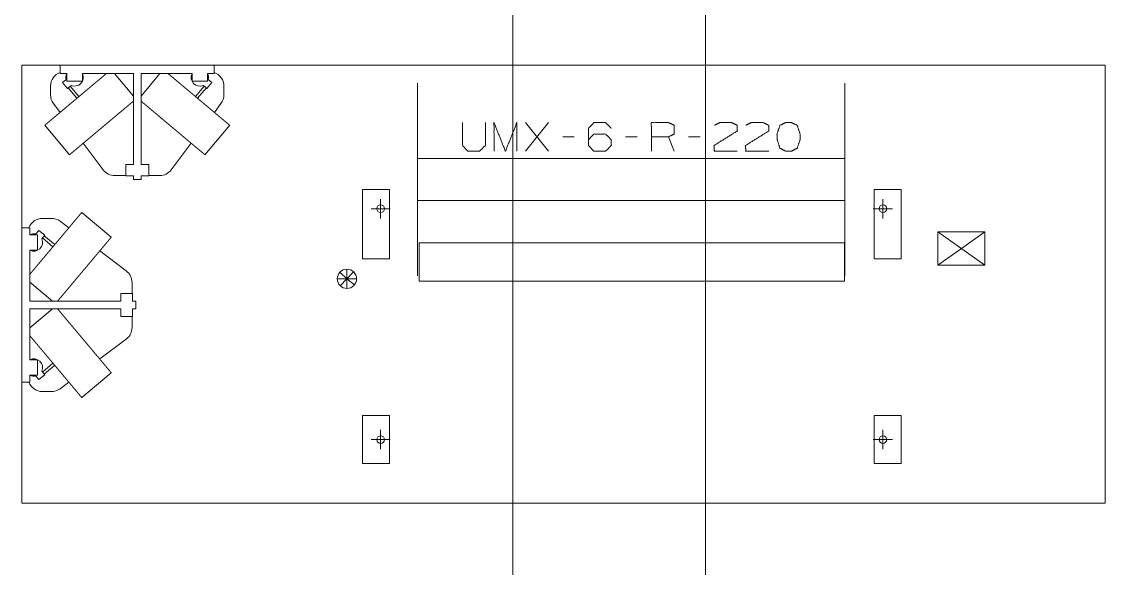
# Model space of a CAD drawing. Header units: millimetres. Extents: x 3056 to 110866, y 16649 to 58349.
# Drawn here: x 39406 to 45033, y 24209 to 27048 of the extents above; entities that cross this region are included whole.
import ezdxf

# ---------------------------------------------------------------- set-up
doc = ezdxf.new("R2010")
doc.units = ezdxf.units.MM
doc.layers.add('1', color=7, linetype='Continuous', true_color=0xffffff)

msp = doc.modelspace()

# ---------------------------------------------------------------- linework, layer by layer
at = {"layer": '1', "color": 143, "linetype": 'Continuous', "lineweight": 13}
for p, q in [((42956.5, 17870.4), (42956.5, 55863.3)), ((41956.5, 54613.3), (41956.5, 17870.4))]:
    msp.add_line(p, q, dxfattribs=at)
at = {"layer": '1', "color": 80, "linetype": 'Continuous', "lineweight": 13}
for p, q in [((39406.5, 24547.3), (39406.5, 26821.3)), ((39406.5, 24547.3), (39406.5, 26821.3)), ((39406.5, 26821.3), (45033.5, 26821.3)), ((39406.5, 26821.3), (45033.5, 26821.3)), ((39606.5, 26821.3), (39606.5, 26778.3)), ((40406.5, 26821.3), (40406.5, 26778.3)), ((45033.5, 26821.3), (45033.5, 24547.3)), ((45033.5, 26821.3), (45033.5, 24547.3)), ((39606.5, 26778.3), (39641.5, 26778.3)), ((39637.6, 26747.2), (39618.9, 26731.4)), ((39644.1, 26701.3), (39618.9, 26731.4)), ((39641.5, 26778.3), (39641.5, 26738.3)), ((39721.5, 26738.3), (39641.5, 26738.3)), ((39721.5, 26778.3), (39986.5, 26778.3)), ((39721.5, 26778.3), (39721.5, 26738.3)), ((39986.5, 26661.2), (39888.2, 26778.3)), ((39986.5, 26778.3), (39986.5, 26306.3)), ((40026.5, 26778.3), (40026.5, 26306.3)), ((40124.7, 26778.3), (40026.5, 26661.2)), ((40026.5, 26778.3), (40291.5, 26778.3)), ((40291.5, 26778.3), (40291.5, 26738.3)), ((40371.5, 26738.3), (40291.5, 26738.3)), ((40368.8, 26701.3), (40394.1, 26731.4)), ((40371.5, 26778.3), (40371.5, 26738.3)), ((40371.5, 26778.3), (40406.5, 26778.3)), ((40375.3, 26747.2), (40394.1, 26731.4)), ((39556.5, 26667.3), (39556.5, 26713.3)), ((39662.9, 26717), (39644.1, 26701.3)), ((39647.6, 26704.2), (39693.2, 26649.8)), ((39703.9, 26658.8), (39658.3, 26713.2)), ((40354.7, 26713.2), (40309, 26658.8)), ((40319.7, 26649.8), (40365.4, 26704.2)), ((40350.1, 26717), (40368.8, 26701.3)), ((40456.5, 26713.3), (40456.5, 26667.3)), ((39571.5, 26622.3), (39605.8, 26576.5)), ((40407.1, 26576.5), (40441.5, 26622.3)), ((39526.2, 26509.7), (39654.8, 26356.5)), ((40358.2, 26356.5), (40486.7, 26509.7)), ((42022.6, 26375), (42141.3, 26523.4)), ((42141.3, 26375), (42022.6, 26523.4)), ((42275.1, 26450), (42215.7, 26450)), ((42601.9, 26450), (42542.6, 26450)), ((42795.1, 26375), (42765.4, 26450)), ((42928.8, 26450), (42869.4, 26450)), ((39726, 26416.3), (39829.5, 26278.3)), ((40183.5, 26278.3), (40286.9, 26416.3)), ((43681.4, 26337.5), (41461.5, 26337.5)), ((39946.5, 26306.3), (39946.5, 26246.3)), ((39986.5, 26306.3), (39946.5, 26306.3)), ((40026.5, 26306.3), (40066.5, 26306.3)), ((40066.5, 26306.3), (40066.5, 26246.3)), ((39946.5, 26248.3), (39889.5, 26248.3)), ((39986.5, 26246.3), (39946.5, 26246.3)), ((39986.5, 26246.3), (39986.5, 26228.3)), ((40026.5, 26228.3), (39986.5, 26228.3)), ((40026.5, 26246.3), (40066.5, 26246.3)), ((40026.5, 26246.3), (40026.5, 26228.3)), ((40026.7, 26243.6), (40026.5, 26243.6)), ((40026.7, 26243.6), (40026.7, 26246.3)), ((40123.5, 26248.3), (40066.5, 26248.3)), ((41176, 26176.3), (41176, 25816.3)), ((41316, 26176.3), (41176, 26176.3)), ((41316, 25816.3), (41316, 26176.3)), ((43973, 26176.3), (43833, 26176.3)), ((43833, 26176.3), (43833, 25816.3)), ((43973, 25816.3), (43973, 26176.3)), ((41270.5, 26126.3), (41270.5, 26026.3)), ((41461.5, 26118.4), (43681.4, 26118.4)), ((43878.5, 26126.3), (43878.5, 26026.3)), ((39871.3, 25928), (39718.1, 26056.6)), ((41220.5, 26076.3), (41320.5, 26076.3)), ((43828.5, 26076.3), (43928.5, 26076.3)), ((39514.5, 26026.3), (39560.5, 26026.3)), ((39651.3, 25976.9), (39605.5, 26011.3)), ((39406.5, 25976.3), (39449.5, 25976.3)), ((39449.5, 25941.3), (39449.5, 25976.3)), ((39449.5, 25941.3), (39489.5, 25941.3)), ((39480.6, 25945.2), (39496.4, 25963.9)), ((39489.5, 25941.3), (39489.5, 25861.3)), ((39526.5, 25938.7), (39496.4, 25963.9)), ((44164.5, 25782.3), (44164.5, 25956.3)), ((44408.5, 25782.3), (44164.5, 25956.3)), ((44164.5, 25956.3), (44408.5, 25956.3)), ((44408.5, 25956.3), (44286.5, 25869.3)), ((44408.5, 25956.3), (44408.5, 25782.3)), ((39510.7, 25919.9), (39526.5, 25938.7)), ((39514.6, 25924.5), (39569, 25878.8)), ((39578, 25889.6), (39523.6, 25935.2)), ((41470.5, 25899.3), (43678.5, 25899.3)), ((41470.5, 25699.3), (41470.5, 25899.3)), ((43678.5, 25899.3), (43678.5, 25699.3)), ((39449.5, 25861.3), (39489.5, 25861.3)), ((39449.5, 25596.3), (39449.5, 25861.3)), ((39949.5, 25753.3), (39811.5, 25856.8)), ((44164.5, 25782.3), (44286.5, 25869.3)), ((41176, 25816.3), (41316, 25816.3)), ((43833, 25816.3), (43973, 25816.3)), ((44408.5, 25782.3), (44164.5, 25782.3)), ((41095.5, 25712.3), (41059.1, 25746.6)), ((41095.5, 25712.3), (41095.5, 25762.3)), ((41095.5, 25712.3), (41129.8, 25748.7)), ((39449.5, 25694.5), (39566.5, 25596.3)), ((39979.5, 25693.3), (39979.5, 25636.3)), ((41095.5, 25712.3), (41045.5, 25712.3)), ((41095.5, 25712.3), (41061.1, 25675.9)), ((41095.5, 25712.3), (41134.3, 25680.8)), ((41095.5, 25712.3), (41095.5, 25662.3)), ((41095.5, 25712.3), (41145.5, 25712.3)), ((43678.5, 25699.3), (41470.5, 25699.3)), ((39921.5, 25636.3), (39981.5, 25636.3)), ((39921.5, 25596.3), (39921.5, 25636.3)), ((39981.5, 25596.3), (39981.5, 25636.3)), ((39449.5, 25596.3), (39921.5, 25596.3)), ((39449.5, 25291.3), (39449.5, 25556.3)), ((39566.5, 25556.3), (39449.5, 25458.1)), ((39449.5, 25556.3), (39921.5, 25556.3)), ((39921.5, 25556.3), (39921.5, 25516.3)), ((39984.1, 25596.6), (39981.5, 25596.5)), ((39981.5, 25596.3), (39999.5, 25596.3)), ((39981.5, 25556.3), (39999.5, 25556.3)), ((39981.5, 25556.3), (39981.5, 25516.3)), ((39984.1, 25596.6), (39984.1, 25596.3)), ((39999.5, 25596.3), (39999.5, 25556.3)), ((39921.5, 25516.3), (39981.5, 25516.3)), ((39979.5, 25516.3), (39979.5, 25459.3)), ((39811.5, 25295.8), (39949.5, 25399.3)), ((39449.5, 25291.3), (39489.5, 25291.3)), ((39489.5, 25291.3), (39489.5, 25211.3)), ((39569, 25273.8), (39514.6, 25228.1)), ((39449.5, 25211.3), (39489.5, 25211.3)), ((39449.5, 25176.3), (39449.5, 25211.3)), ((39526.5, 25213.9), (39496.4, 25188.7)), ((39510.7, 25232.7), (39526.5, 25213.9)), ((39523.6, 25217.4), (39578, 25263)), ((39718.1, 25096), (39871.3, 25224.6)), ((39406.5, 25176.3), (39449.5, 25176.3)), ((39480.6, 25207.4), (39496.4, 25188.7)), ((39605.5, 25141.3), (39651.3, 25175.7)), ((39560.5, 25126.3), (39514.5, 25126.3)), ((41176, 25002.3), (41176, 24752.3)), ((41316, 25002.3), (41176, 25002.3)), ((41316, 24752.3), (41316, 25002.3)), ((43833, 25002.3), (43833, 24752.3)), ((43973, 25002.3), (43833, 25002.3)), ((43973, 24752.3), (43973, 25002.3)), ((41220.5, 24877.3), (41320.5, 24877.3)), ((41270.5, 24927.3), (41270.5, 24827.3)), ((43828.5, 24877.3), (43928.5, 24877.3)), ((43878.5, 24927.3), (43878.5, 24827.3)), ((41176, 24752.3), (41316, 24752.3)), ((43833, 24752.3), (43973, 24752.3)), ((45033.5, 24547.3), (39406.5, 24547.3)), ((45033.5, 24547.3), (39406.5, 24547.3))]:
    msp.add_line(p, q, dxfattribs=at)
for centre, radius in [((41270.5, 26076.3), 20), ((43878.5, 26076.3), 20), ((41095.5, 25712.3), 50), ((41270.5, 24877.3), 20), ((43878.5, 24877.3), 20)]:
    msp.add_circle(centre, radius, dxfattribs=at)
for centre, radius, start, end in [((39631.5, 26713.3), 75, 109.4723, 180), ((39681.5, 26758.3), 45.2, 153.7683, 194.2622), ((39681.5, 26758.3), 45.2, 245.7378, 26.2321), ((40331.5, 26758.3), 45.2, 153.7679, 294.2622), ((40331.5, 26758.3), 45.2, 345.7378, 26.2317), ((40381.5, 26713.3), 75, 0, 70.5277), ((39631.5, 26667.3), 75, 180, 216.8699), ((40381.5, 26667.3), 75, 323.1301, 0), ((39889.5, 26323.3), 75, 216.8699, 270), ((40123.5, 26323.3), 75, 270, 323.1301), ((39514.5, 25951.3), 75, 90, 160.5277), ((39560.5, 25951.3), 75, 53.1301, 90), ((39469.5, 25901.3), 45.2, 75.7378, 116.2317), ((39469.5, 25901.3), 45.2, 243.7679, 24.2622), ((39904.5, 25693.3), 75, 0, 53.1301), ((39904.5, 25459.3), 75, 306.8699, 360), ((39469.5, 25251.3), 45.2, 335.7378, 116.2321), ((39469.5, 25251.3), 45.2, 243.7683, 284.2622), ((39514.5, 25201.3), 75, 199.4723, 270), ((39560.5, 25201.3), 75, 270, 306.8699)]:
    msp.add_arc(centre, radius, start, end, dxfattribs=at)
for points, knots in [([(39846.3, 26778.3), (39843.6, 26776), (39840.7, 26773.6), (39839.2, 26772.3), (39836.1, 26769.7), (39832.9, 26767), (39831.3, 26765.7), (39827.9, 26762.8), (39824.4, 26759.9), (39820.8, 26756.8), (39817, 26753.7), (39815.1, 26752.1), (39811.2, 26748.8), (39807.2, 26745.5), (39805.2, 26743.8), (39801.1, 26740.3), (39798.9, 26738.5), (39796.8, 26736.8), (39792.5, 26733.1), (39790.3, 26731.3), (39785.8, 26727.5), (39783.6, 26725.6), (39779, 26721.8), (39776.7, 26719.9), (39772, 26715.9), (39769.7, 26714), (39764.9, 26709.9), (39760, 26705.9), (39757.6, 26703.8), (39755.1, 26701.8), (39750.2, 26697.6), (39745.2, 26693.4), (39740.2, 26689.2), (39735.1, 26684.9), (39730, 26680.7), (39724.8, 26676.3), (39722.2, 26674.2), (39717.1, 26669.8), (39714.5, 26667.7), (39711.9, 26665.5), (39706.7, 26661.1), (39704.1, 26658.9), (39698.9, 26654.6), (39696.3, 26652.4), (39693.7, 26650.2), (39688.4, 26645.8), (39683.2, 26641.5), (39678.1, 26637.1), (39672.9, 26632.8), (39670.3, 26630.6), (39667.8, 26628.5), (39665.2, 26626.3), (39660.1, 26622), (39655, 26617.8), (39652.5, 26615.7), (39647.5, 26611.5), (39642.6, 26607.3), (39637.7, 26603.2), (39635.2, 26601.2), (39632.8, 26599.1), (39628, 26595.1), (39625.7, 26593.1), (39621, 26589.2), (39618.6, 26587.2), (39616.4, 26585.3), (39614.1, 26583.4), (39609.6, 26579.6), (39607.4, 26577.8), (39605.1, 26575.9), (39603, 26574.1), (39600.8, 26572.3), (39596.6, 26568.7), (39592.4, 26565.2), (39590.4, 26563.5), (39586.4, 26560.2), (39584.4, 26558.5), (39580.5, 26555.3), (39576.8, 26552.1), (39573.2, 26549.1), (39569.6, 26546.1), (39566.2, 26543.3), (39563, 26540.5), (39561.4, 26539.2), (39559.8, 26537.9), (39556.8, 26535.3), (39553.9, 26532.9), (39551.1, 26530.6), (39548.5, 26528.4), (39547.2, 26527.3), (39546, 26526.3), (39544.8, 26525.3), (39542.5, 26523.4), (39541.4, 26522.4), (39539.4, 26520.7), (39538.4, 26519.9), (39536.5, 26518.4), (39535.7, 26517.6), (39534.8, 26516.9), (39534, 26516.2), (39533.3, 26515.6), (39532.5, 26515), (39531.2, 26513.9), (39530.6, 26513.4), (39530.1, 26512.9), (39529, 26512.1), (39528.2, 26511.3), (39527.5, 26510.7), (39526.9, 26510.3), (39526.7, 26510.1), (39526.5, 26509.9), (39526.4, 26509.8), (39526.3, 26509.7), (39526.2, 26509.7), (39526.2, 26509.7)], [0, 0, 0.008593, 0.0176, 0.022305, 0.031917, 0.041926, 0.047023, 0.057602, 0.068549, 0.079856, 0.091514, 0.097509, 0.109666, 0.122146, 0.128469, 0.141412, 0.148027, 0.154643, 0.168161, 0.175051, 0.188964, 0.195989, 0.210271, 0.217525, 0.232148, 0.23951, 0.254444, 0.269566, 0.277216, 0.284864, 0.300324, 0.315928, 0.331666, 0.347526, 0.363489, 0.379542, 0.387605, 0.403765, 0.411855, 0.419975, 0.436222, 0.444356, 0.460634, 0.468777, 0.476916, 0.493185, 0.509417, 0.525614, 0.541748, 0.549779, 0.55781, 0.565796, 0.581719, 0.597533, 0.605407, 0.621029, 0.636511, 0.651827, 0.659399, 0.666968, 0.681924, 0.689299, 0.703945, 0.711217, 0.718371, 0.725526, 0.739593, 0.746504, 0.753412, 0.760184, 0.766957, 0.780224, 0.793203, 0.79954, 0.812055, 0.818235, 0.83027, 0.841964, 0.853312, 0.864304, 0.874924, 0.885166, 0.890096, 0.895026, 0.904482, 0.913542, 0.922179, 0.930399, 0.934296, 0.938188, 0.941868, 0.949005, 0.952461, 0.958923, 0.961925, 0.967709, 0.970482, 0.973026, 0.975565, 0.977875, 0.980181, 0.984315, 0.986149, 0.987978, 0.99116, 0.993856, 0.996067, 0.997784, 0.9984, 0.999016, 0.999384, 0.999753, 0.999878, 1, 1]), ([(40486.7, 26509.7), (40486.7, 26509.7), (40486.7, 26509.7), (40486.5, 26509.8), (40486.4, 26509.9), (40486.2, 26510.1), (40486, 26510.3), (40485.5, 26510.7), (40485.1, 26511), (40484.8, 26511.3), (40483.9, 26512.1), (40483.4, 26512.5), (40482.9, 26512.9), (40482.3, 26513.4), (40481.7, 26513.9), (40481.1, 26514.4), (40480.4, 26515), (40478.9, 26516.2), (40478.1, 26516.9), (40476.4, 26518.4), (40475.5, 26519.1), (40474.5, 26519.9), (40473.6, 26520.7), (40471.5, 26522.4), (40470.4, 26523.4), (40468.1, 26525.3), (40467, 26526.3), (40464.5, 26528.4), (40461.8, 26530.6), (40460.4, 26531.7), (40459.1, 26532.9), (40457.6, 26534.1), (40454.6, 26536.6), (40451.6, 26539.2), (40450, 26540.5), (40446.7, 26543.3), (40443.3, 26546.1), (40441.5, 26547.6), (40438, 26550.6), (40436.1, 26552.1), (40434.3, 26553.7), (40432.4, 26555.3), (40428.6, 26558.5), (40426.6, 26560.2), (40422.6, 26563.5), (40420.5, 26565.2), (40416.4, 26568.7), (40414.3, 26570.5), (40412.1, 26572.3), (40410, 26574.1), (40407.8, 26575.9), (40403.4, 26579.6), (40398.9, 26583.4), (40396.6, 26585.3), (40392, 26589.2), (40387.3, 26593.1), (40382.5, 26597.1), (40377.7, 26601.2), (40375.3, 26603.2), (40370.4, 26607.3), (40365.4, 26611.5), (40360.4, 26615.7), (40357.9, 26617.8), (40352.8, 26622), (40350.3, 26624.2), (40345.2, 26628.5), (40342.6, 26630.6), (40340, 26632.8), (40334.9, 26637.1), (40332.3, 26639.3), (40327.1, 26643.6), (40324.5, 26645.8), (40319.3, 26650.2), (40316.7, 26652.4), (40311.5, 26656.7), (40306.3, 26661.1), (40301.1, 26665.5), (40298.5, 26667.7), (40293.3, 26672), (40290.7, 26674.2), (40288.1, 26676.3), (40283, 26680.7), (40280.4, 26682.8), (40277.9, 26684.9), (40275.3, 26687.1), (40270.3, 26691.3), (40267.8, 26693.4), (40262.8, 26697.6), (40260.3, 26699.7), (40257.8, 26701.8), (40252.9, 26705.9), (40248.1, 26709.9), (40243.3, 26714), (40240.9, 26715.9), (40236.3, 26719.9), (40233.9, 26721.8), (40229.4, 26725.6), (40227.1, 26727.5), (40222.7, 26731.3), (40218.3, 26734.9), (40216.1, 26736.8), (40214, 26738.5), (40211.9, 26740.3), (40207.7, 26743.8), (40205.7, 26745.5), (40203.7, 26747.2), (40201.7, 26748.8), (40199.8, 26750.5), (40197.8, 26752.1), (40194, 26755.3), (40192.2, 26756.8), (40188.6, 26759.9), (40186.8, 26761.3), (40183.4, 26764.2), (40181.7, 26765.7), (40180, 26767), (40176.8, 26769.7), (40173.8, 26772.3), (40172.3, 26773.6), (40169.4, 26776), (40166.6, 26778.3)], [0, 0, 0.000122, 0.000243, 0.000611, 0.000984, 0.001596, 0.002216, 0.003933, 0.005034, 0.006139, 0.008836, 0.010427, 0.012018, 0.013846, 0.01568, 0.017747, 0.019819, 0.024431, 0.02697, 0.032291, 0.035063, 0.03807, 0.041072, 0.047535, 0.050995, 0.058128, 0.061808, 0.069601, 0.077816, 0.08214, 0.086459, 0.090984, 0.100242, 0.1099, 0.11483, 0.125072, 0.135696, 0.141188, 0.15236, 0.158032, 0.163879, 0.169726, 0.181761, 0.187941, 0.200457, 0.206794, 0.219772, 0.226406, 0.233039, 0.239812, 0.246589, 0.260404, 0.274471, 0.281626, 0.296051, 0.310698, 0.325551, 0.340598, 0.34817, 0.363486, 0.378968, 0.39459, 0.402464, 0.418278, 0.426216, 0.442187, 0.450219, 0.458254, 0.474388, 0.482482, 0.498697, 0.506818, 0.523086, 0.531225, 0.547503, 0.563776, 0.580023, 0.588143, 0.604331, 0.612394, 0.620456, 0.636509, 0.644491, 0.652472, 0.660405, 0.676201, 0.684075, 0.699679, 0.707409, 0.715134, 0.730433, 0.74556, 0.760489, 0.767851, 0.782474, 0.789728, 0.80401, 0.811035, 0.824948, 0.838598, 0.845356, 0.851972, 0.858592, 0.871535, 0.877853, 0.884173, 0.890334, 0.896496, 0.90249, 0.914319, 0.920144, 0.931451, 0.936924, 0.947692, 0.952977, 0.958074, 0.968082, 0.977695, 0.9824, 0.991407, 1, 1]), ([(41461.5, 26727.9), (41461.5, 26727.8), (41461.5, 26727.7), (41461.5, 26727.3), (41461.5, 26727), (41461.5, 26726.3), (41461.5, 26725.3), (41461.5, 26724.2), (41461.5, 26722.9), (41461.5, 26721.3), (41461.5, 26719.5), (41461.5, 26717.6), (41461.5, 26715.4), (41461.5, 26713), (41461.5, 26710.5), (41461.5, 26709.1), (41461.5, 26706.2), (41461.5, 26703.1), (41461.5, 26701.5), (41461.5, 26698.2), (41461.5, 26694.6), (41461.5, 26690.9), (41461.5, 26686.9), (41461.5, 26682.8), (41461.5, 26678.4), (41461.5, 26673.9), (41461.5, 26669.2), (41461.5, 26664.3), (41461.5, 26659.2), (41461.5, 26654), (41461.5, 26648.6), (41461.5, 26643), (41461.5, 26637.2), (41461.5, 26631.3), (41461.5, 26628.2), (41461.5, 26622), (41461.5, 26615.6), (41461.5, 26609.1), (41461.5, 26602.4), (41461.5, 26595.6), (41461.5, 26588.6), (41461.5, 26585.1), (41461.5, 26577.9), (41461.5, 26574.2), (41461.5, 26566.8), (41461.5, 26559.2), (41461.5, 26551.5), (41461.5, 26543.6), (41461.5, 26535.7), (41461.5, 26527.6), (41461.5, 26519.3), (41461.5, 26511), (41461.5, 26502.5), (41461.5, 26493.9), (41461.5, 26485.3), (41461.5, 26476.5), (41461.5, 26467.6), (41461.5, 26458.6), (41461.5, 26449.5), (41461.5, 26440.3), (41461.5, 26431), (41461.5, 26421.6), (41461.5, 26412.2), (41461.5, 26402.7), (41461.5, 26393.1), (41461.5, 26383.4), (41461.5, 26373.7), (41461.5, 26363.9), (41461.5, 26354.1), (41461.5, 26344.2), (41461.5, 26334.2), (41461.5, 26324.2), (41461.5, 26314.2), (41461.5, 26304.1), (41461.5, 26294), (41461.5, 26283.9), (41461.5, 26273.8), (41461.5, 26263.6), (41461.5, 26253.4), (41461.5, 26248.3), (41461.5, 26238.1), (41461.5, 26227.9)], [0, 0, 0.000206, 0.000519, 0.001349, 0.001868, 0.003323, 0.005196, 0.007477, 0.010176, 0.013287, 0.016806, 0.020733, 0.025072, 0.029813, 0.034957, 0.03773, 0.043476, 0.049625, 0.052795, 0.059531, 0.066659, 0.074179, 0.082079, 0.090366, 0.099028, 0.108067, 0.117475, 0.127254, 0.137393, 0.147892, 0.158745, 0.169948, 0.181494, 0.193384, 0.199496, 0.211889, 0.224605, 0.237649, 0.251005, 0.264674, 0.278654, 0.285714, 0.300139, 0.307499, 0.322358, 0.337498, 0.352913, 0.368597, 0.384546, 0.400755, 0.417206, 0.433902, 0.450835, 0.467996, 0.485374, 0.502974, 0.520775, 0.538777, 0.55697, 0.575348, 0.593906, 0.612628, 0.631514, 0.650554, 0.669736, 0.689061, 0.708508, 0.728082, 0.747767, 0.767558, 0.787444, 0.80742, 0.827475, 0.847605, 0.867793, 0.888039, 0.908332, 0.928663, 0.949025, 0.959212, 0.979601, 1, 1]), ([(43681.5, 26227.9), (43681.5, 26238.1), (43681.5, 26248.3), (43681.5, 26258.5), (43681.5, 26268.7), (43681.5, 26278.9), (43681.5, 26289), (43681.5, 26299.1), (43681.5, 26309.2), (43681.5, 26319.2), (43681.5, 26329.2), (43681.5, 26339.2), (43681.5, 26349.1), (43681.5, 26359), (43681.5, 26368.8), (43681.5, 26378.6), (43681.5, 26388.3), (43681.5, 26397.9), (43681.5, 26407.4), (43681.5, 26416.9), (43681.5, 26426.3), (43681.5, 26435.7), (43681.5, 26444.9), (43681.5, 26454), (43681.5, 26463.1), (43681.5, 26472), (43681.5, 26480.9), (43681.5, 26489.6), (43681.5, 26498.3), (43681.5, 26506.8), (43681.5, 26515.2), (43681.5, 26523.5), (43681.5, 26531.7), (43681.5, 26539.7), (43681.5, 26547.6), (43681.5, 26555.4), (43681.5, 26563), (43681.5, 26570.5), (43681.5, 26574.2), (43681.5, 26581.5), (43681.5, 26588.6), (43681.5, 26595.6), (43681.5, 26602.4), (43681.5, 26609.1), (43681.5, 26615.6), (43681.5, 26618.9), (43681.5, 26625.1), (43681.5, 26631.3), (43681.5, 26637.2), (43681.5, 26643), (43681.5, 26648.6), (43681.5, 26654), (43681.5, 26659.2), (43681.5, 26664.3), (43681.5, 26666.8), (43681.5, 26671.6), (43681.5, 26676.2), (43681.5, 26680.6), (43681.5, 26684.8), (43681.5, 26686.9), (43681.5, 26690.9), (43681.5, 26694.6), (43681.5, 26698.2), (43681.5, 26699.9), (43681.5, 26703.1), (43681.5, 26706.2), (43681.5, 26709.1), (43681.5, 26711.8), (43681.5, 26714.2), (43681.5, 26716.5), (43681.5, 26718.6), (43681.5, 26720.4), (43681.5, 26722.1), (43681.5, 26722.9), (43681.5, 26724.2), (43681.5, 26725.3), (43681.5, 26726.3), (43681.5, 26726.6), (43681.5, 26727.3), (43681.5, 26727.7), (43681.5, 26727.9), (43681.5, 26727.9)], [0, 0, 0.020399, 0.040788, 0.061161, 0.081508, 0.101822, 0.122095, 0.142314, 0.162476, 0.182568, 0.202587, 0.22252, 0.242364, 0.262102, 0.281734, 0.30125, 0.320633, 0.33989, 0.359003, 0.377969, 0.396775, 0.415418, 0.433886, 0.452174, 0.470271, 0.488178, 0.505879, 0.523368, 0.54064, 0.55769, 0.574507, 0.59108, 0.607416, 0.623492, 0.639309, 0.654861, 0.670143, 0.685145, 0.692501, 0.707074, 0.721346, 0.735326, 0.748995, 0.762351, 0.775395, 0.781835, 0.794392, 0.806616, 0.818506, 0.830052, 0.841255, 0.852108, 0.862607, 0.872746, 0.877635, 0.887229, 0.896452, 0.9053, 0.913777, 0.917921, 0.925821, 0.933341, 0.940469, 0.943834, 0.950375, 0.956524, 0.96227, 0.967615, 0.972557, 0.977098, 0.98123, 0.984956, 0.988268, 0.989824, 0.992523, 0.994804, 0.996677, 0.997402, 0.998651, 0.999481, 0.999899, 1, 1]), ([(39986.5, 26634.8), (39984.4, 26633.1), (39983.3, 26632.1), (39981, 26630.2), (39979.9, 26629.3), (39978.6, 26628.2), (39976.1, 26626.1), (39974.8, 26625), (39972, 26622.7), (39970.6, 26621.5), (39967.6, 26619), (39966.1, 26617.7), (39964.5, 26616.4), (39963, 26615.1), (39961.3, 26613.7), (39958, 26610.9), (39954.5, 26608), (39951, 26605), (39949.2, 26603.5), (39945.4, 26600.4), (39941.6, 26597.1), (39937.6, 26593.8), (39933.6, 26590.4), (39931.5, 26588.7), (39927.3, 26585.2), (39925.2, 26583.4), (39923, 26581.6), (39918.7, 26577.9), (39914.2, 26574.2), (39912, 26572.3), (39907.4, 26568.5), (39902.8, 26564.6), (39900.4, 26562.6), (39898, 26560.6), (39893.3, 26556.6), (39890.8, 26554.6), (39888.4, 26552.5), (39886, 26550.5), (39883.5, 26548.4), (39881, 26546.3), (39878.6, 26544.3), (39873.6, 26540.1), (39871.1, 26538), (39868.5, 26535.9), (39863.5, 26531.6), (39858.4, 26527.3), (39855.8, 26525.2), (39850.6, 26520.8), (39848.1, 26518.7), (39842.9, 26514.3), (39837.7, 26510), (39835.1, 26507.8), (39832.5, 26505.6), (39827.3, 26501.2), (39822.1, 26496.9), (39816.9, 26492.5), (39811.7, 26488.1), (39809.1, 26486), (39806.5, 26483.8), (39801.3, 26479.5), (39798.8, 26477.3), (39796.2, 26475.1), (39793.6, 26473), (39788.5, 26468.7), (39783.5, 26464.5), (39781, 26462.4), (39778.5, 26460.3), (39776, 26458.2), (39771, 26454), (39768.6, 26452), (39763.7, 26447.9), (39758.9, 26443.8), (39754.1, 26439.8), (39749.4, 26435.9), (39747.1, 26434), (39742.5, 26430.1), (39740.3, 26428.2), (39738, 26426.3), (39735.8, 26424.5), (39733.6, 26422.6), (39731.5, 26420.8), (39727.2, 26417.2), (39725, 26415.4), (39720.9, 26412), (39718.9, 26410.3), (39716.8, 26408.6), (39712.9, 26405.2), (39709, 26402), (39705.3, 26398.9), (39703.5, 26397.4), (39701.7, 26395.8), (39699.9, 26394.4), (39696.5, 26391.5), (39694.8, 26390), (39693.1, 26388.7), (39689.9, 26386), (39686.8, 26383.4), (39685.3, 26382.1), (39683.9, 26380.9), (39682.4, 26379.7), (39679.6, 26377.4), (39677, 26375.1), (39674.5, 26373.1), (39673.4, 26372.1), (39671.1, 26370.2), (39670, 26369.2), (39668.9, 26368.4), (39667.9, 26367.5), (39666, 26365.9), (39664.2, 26364.4), (39663.4, 26363.7), (39662.6, 26363), (39661.1, 26361.8), (39659.8, 26360.7), (39659.2, 26360.2), (39658.6, 26359.7), (39657.6, 26358.8), (39657.2, 26358.5), (39656.7, 26358.1), (39656.4, 26357.8), (39656, 26357.5), (39655.5, 26357.1), (39655.3, 26356.9), (39655.1, 26356.7), (39655, 26356.6), (39654.8, 26356.5), (39654.8, 26356.5), (39654.8, 26356.5)], [0, 0, 0.006203, 0.009524, 0.016377, 0.019908, 0.023651, 0.031345, 0.035296, 0.043606, 0.047956, 0.056856, 0.061406, 0.066147, 0.070887, 0.075814, 0.08585, 0.096246, 0.106994, 0.112455, 0.123714, 0.135295, 0.147191, 0.159396, 0.165642, 0.17828, 0.184665, 0.191188, 0.204368, 0.217797, 0.224571, 0.238355, 0.252363, 0.259468, 0.266577, 0.280989, 0.288285, 0.295579, 0.302962, 0.310343, 0.317799, 0.325259, 0.340318, 0.347912, 0.355502, 0.370804, 0.386201, 0.393943, 0.409466, 0.417246, 0.43286, 0.448518, 0.456363, 0.464209, 0.479914, 0.495615, 0.511303, 0.526969, 0.534776, 0.542587, 0.558149, 0.565891, 0.573637, 0.581339, 0.596693, 0.611943, 0.619542, 0.627075, 0.634605, 0.649533, 0.656915, 0.671605, 0.686117, 0.700439, 0.714561, 0.72157, 0.735371, 0.742154, 0.748937, 0.755599, 0.762257, 0.768788, 0.781717, 0.788111, 0.800628, 0.806735, 0.812846, 0.824764, 0.836362, 0.847639, 0.853112, 0.858582, 0.863881, 0.874299, 0.879417, 0.884357, 0.894047, 0.903358, 0.907917, 0.91228, 0.916648, 0.92498, 0.932903, 0.940416, 0.943959, 0.950838, 0.954169, 0.957287, 0.960402, 0.966196, 0.971548, 0.973994, 0.976445, 0.980895, 0.984885, 0.98665, 0.988411, 0.991482, 0.992779, 0.994075, 0.995142, 0.996205, 0.997862, 0.99846, 0.99905, 0.99941, 0.999761, 0.999883, 1, 1]), ([(40358.2, 26356.5), (40358.1, 26356.5), (40358.1, 26356.5), (40358, 26356.6), (40357.9, 26356.7), (40357.7, 26356.9), (40357.5, 26357.1), (40356.9, 26357.5), (40356.6, 26357.8), (40356.2, 26358.1), (40355.8, 26358.5), (40355.4, 26358.8), (40354.8, 26359.3), (40353.8, 26360.2), (40353.2, 26360.7), (40352.5, 26361.2), (40351.1, 26362.4), (40350.4, 26363), (40348.7, 26364.4), (40347.9, 26365.1), (40346, 26366.7), (40345, 26367.5), (40343, 26369.2), (40341.9, 26370.2), (40340.8, 26371.1), (40339.6, 26372.1), (40338.4, 26373.1), (40337.2, 26374.1), (40335.9, 26375.1), (40333.3, 26377.4), (40330.5, 26379.7), (40329.1, 26380.9), (40326.1, 26383.4), (40323, 26386), (40321.5, 26387.3), (40319.8, 26388.7), (40318.2, 26390), (40316.5, 26391.5), (40314.8, 26392.9), (40311.3, 26395.8), (40307.6, 26398.9), (40303.9, 26402), (40300.1, 26405.2), (40296.1, 26408.6), (40294.1, 26410.3), (40290, 26413.7), (40287.9, 26415.4), (40285.8, 26417.2), (40281.5, 26420.8), (40279.3, 26422.6), (40277.1, 26424.5), (40272.7, 26428.2), (40270.4, 26430.1), (40265.8, 26434), (40261.2, 26437.9), (40256.5, 26441.8), (40254.1, 26443.8), (40251.7, 26445.8), (40246.8, 26449.9), (40241.9, 26454), (40237, 26458.2), (40232, 26462.4), (40226.9, 26466.6), (40221.9, 26470.9), (40219.3, 26473), (40214.2, 26477.3), (40211.6, 26479.5), (40209, 26481.6), (40206.5, 26483.8), (40203.9, 26486), (40201.3, 26488.1), (40198.7, 26490.3), (40193.5, 26494.7), (40188.3, 26499), (40185.7, 26501.2), (40180.5, 26505.6), (40177.9, 26507.8), (40175.3, 26510), (40172.7, 26512.1), (40170.1, 26514.3), (40164.9, 26518.7), (40162.3, 26520.8), (40159.7, 26523), (40157.1, 26525.2), (40154.6, 26527.3), (40149.5, 26531.6), (40144.4, 26535.9), (40141.9, 26538), (40136.9, 26542.2), (40131.9, 26546.3), (40129.4, 26548.4), (40124.5, 26552.5), (40119.7, 26556.6), (40117.3, 26558.6), (40112.5, 26562.6), (40110.2, 26564.6), (40105.5, 26568.5), (40101, 26572.3), (40096.5, 26576.1), (40094.3, 26577.9), (40089.9, 26581.6), (40087.7, 26583.4), (40083.5, 26587), (40079.3, 26590.4), (40075.3, 26593.8), (40071.4, 26597.1), (40067.5, 26600.4), (40063.8, 26603.5), (40060.2, 26606.5), (40058.4, 26608), (40056.6, 26609.5), (40053.3, 26612.3), (40050, 26615.1), (40046.8, 26617.7), (40045.3, 26619), (40043.8, 26620.2), (40040.9, 26622.7), (40038.2, 26625), (40035.6, 26627.2), (40033.1, 26629.3), (40031.9, 26630.2), (40030.7, 26631.2), (40028.5, 26633.1), (40026.5, 26634.8)], [0, 0, 0.000117, 0.000239, 0.000595, 0.00095, 0.001544, 0.002138, 0.003795, 0.004858, 0.005925, 0.007226, 0.008523, 0.010058, 0.01335, 0.015115, 0.017115, 0.021335, 0.023555, 0.028457, 0.031132, 0.036706, 0.039603, 0.045831, 0.049166, 0.052498, 0.056041, 0.059589, 0.06334, 0.067096, 0.075025, 0.083352, 0.087719, 0.096641, 0.105957, 0.110706, 0.115642, 0.120582, 0.1257, 0.130822, 0.141422, 0.15236, 0.163637, 0.175235, 0.187153, 0.193264, 0.20563, 0.211888, 0.218282, 0.231211, 0.237747, 0.244404, 0.257845, 0.264628, 0.278429, 0.292447, 0.306673, 0.313881, 0.321094, 0.335697, 0.35047, 0.365394, 0.380461, 0.39565, 0.410956, 0.418659, 0.434112, 0.441854, 0.449635, 0.457416, 0.465227, 0.473034, 0.480862, 0.496541, 0.512233, 0.520088, 0.535788, 0.543634, 0.55148, 0.559309, 0.567137, 0.582751, 0.590532, 0.598313, 0.606054, 0.613797, 0.629198, 0.644499, 0.65209, 0.667213, 0.682198, 0.689654, 0.704417, 0.719007, 0.726216, 0.740528, 0.747633, 0.761642, 0.775425, 0.788979, 0.795628, 0.808808, 0.815332, 0.828109, 0.8406, 0.852805, 0.864706, 0.876286, 0.887541, 0.898462, 0.903749, 0.90904, 0.919259, 0.929109, 0.93859, 0.943139, 0.947685, 0.956394, 0.964699, 0.972602, 0.980088, 0.983618, 0.987153, 0.993798, 1, 1]), ([(41695.7, 26523.4), (41695.7, 26404.7), (41723.8, 26375), (41783.2, 26375), (41814.4, 26404.7), (41814.4, 26523.4)], [0, 0, 0.311785, 0.419154, 0.575047, 0.688215, 1, 1]), ([(41859.1, 26375), (41859.1, 26523.4), (41918.5, 26375), (41977.9, 26523.4), (41977.9, 26375)], [0, 0, 0.240728, 0.5, 0.759272, 1, 1]), ([(42349.4, 26434.4), (42377.6, 26464.1), (42438.5, 26464.1), (42468.2, 26434.4), (42468.2, 26404.7), (42438.5, 26375), (42377.6, 26375), (42349.4, 26404.7), (42349.4, 26493.7), (42377.6, 26523.4), (42438.5, 26523.4), (42468.2, 26493.7)], [0, 0, 0.074326, 0.185079, 0.261388, 0.315348, 0.391656, 0.50241, 0.576736, 0.738612, 0.812938, 0.923692, 1, 1]), ([(42676.3, 26375), (42676.3, 26523.4), (42765.4, 26523.4), (42795.1, 26509.4), (42795.1, 26464.1), (42765.4, 26450), (42676.3, 26450)], [0, 0, 0.339226, 0.542766, 0.617836, 0.72139, 0.79646, 1, 1]), ([(43003.2, 26509.4), (43031.3, 26523.4), (43092.3, 26523.4), (43121.9, 26509.4), (43121.9, 26479.7), (43001.6, 26404.7), (43003.2, 26375), (43121.9, 26375)], [0, 0, 0.070636, 0.207524, 0.281313, 0.347998, 0.666471, 0.733248, 1, 1]), ([(43166.6, 26509.4), (43194.8, 26523.4), (43255.7, 26523.4), (43285.4, 26509.4), (43285.4, 26479.7), (43165.1, 26404.7), (43166.6, 26375), (43285.4, 26375)], [0, 0, 0.070636, 0.207524, 0.281313, 0.347998, 0.666471, 0.733248, 1, 1]), ([(43403.5, 26375), (43433.2, 26390.6), (43448.8, 26434.4), (43448.8, 26464.1), (43433.2, 26509.4), (43403.5, 26523.4), (43373.8, 26523.4), (43344.1, 26509.4), (43328.5, 26464.1), (43330.1, 26434.4), (43344.1, 26390.6), (43373.8, 26375), (43403.5, 26375)], [0, 0, 0.07627, 0.181886, 0.249377, 0.358347, 0.433027, 0.500524, 0.575205, 0.684175, 0.751759, 0.856233, 0.932503, 1, 1]), ([(41461.5, 26227.9), (41461.5, 26217.7), (41461.5, 26207.6), (41461.5, 26197.4), (41461.5, 26187.2), (41461.5, 26177), (41461.5, 26166.9), (41461.5, 26156.8), (41461.5, 26146.7), (41461.5, 26136.7), (41461.5, 26126.7), (41461.5, 26116.7), (41461.5, 26106.8), (41461.5, 26096.9), (41461.5, 26087.1), (41461.5, 26077.3), (41461.5, 26072.5), (41461.5, 26062.8), (41461.5, 26053.2), (41461.5, 26043.7), (41461.5, 26034.3), (41461.5, 26024.9), (41461.5, 26020.2), (41461.5, 26011), (41461.5, 26001.9), (41461.5, 25992.8), (41461.5, 25983.9), (41461.5, 25975), (41461.5, 25966.3), (41461.5, 25957.6), (41461.5, 25949.1), (41461.5, 25940.7), (41461.5, 25932.4), (41461.5, 25924.2), (41461.5, 25916.2), (41461.5, 25908.3), (41461.5, 25900.5), (41461.5, 25892.9), (41461.5, 25885.4), (41461.5, 25878), (41461.5, 25870.8), (41461.5, 25867.3), (41461.5, 25860.3), (41461.5, 25853.4), (41461.5, 25846.8), (41461.5, 25840.2), (41461.5, 25837), (41461.5, 25830.8), (41461.5, 25824.6), (41461.5, 25818.7), (41461.5, 25812.9), (41461.5, 25807.3), (41461.5, 25801.9), (41461.5, 25796.6), (41461.5, 25791.6), (41461.5, 25789.1), (41461.5, 25784.3), (41461.5, 25779.7), (41461.5, 25775.3), (41461.5, 25771.1), (41461.5, 25767), (41461.5, 25763.2), (41461.5, 25759.5), (41461.5, 25756), (41461.5, 25752.8), (41461.5, 25749.7), (41461.5, 25746.8), (41461.5, 25744.1), (41461.5, 25741.7), (41461.5, 25739.4), (41461.5, 25737.3), (41461.5, 25735.5), (41461.5, 25733.8), (41461.5, 25732.4), (41461.5, 25731.1), (41461.5, 25730.1), (41461.5, 25729.2), (41461.5, 25728.6), (41461.5, 25728.2), (41461.5, 25728), (41461.5, 25727.9)], [0, 0, 0.020399, 0.040788, 0.061161, 0.081508, 0.101822, 0.122095, 0.142314, 0.162476, 0.182568, 0.202587, 0.22252, 0.242364, 0.262102, 0.281734, 0.301245, 0.310939, 0.330264, 0.349446, 0.368486, 0.387372, 0.406094, 0.415418, 0.433886, 0.452174, 0.470271, 0.488178, 0.505879, 0.523368, 0.54064, 0.55769, 0.574507, 0.59108, 0.60741, 0.623492, 0.639309, 0.654861, 0.670143, 0.68514, 0.699856, 0.714281, 0.721346, 0.735321, 0.748995, 0.762351, 0.775395, 0.781835, 0.794387, 0.806616, 0.818501, 0.830052, 0.841255, 0.852108, 0.862607, 0.872746, 0.877635, 0.887229, 0.896452, 0.9053, 0.913777, 0.921868, 0.929578, 0.936902, 0.943834, 0.950375, 0.956524, 0.96227, 0.967615, 0.972557, 0.977098, 0.98123, 0.984956, 0.988268, 0.991173, 0.993661, 0.99574, 0.997402, 0.998651, 0.999481, 0.999899, 1, 1]), ([(43681.5, 25727.9), (43681.5, 25728), (43681.5, 25728.2), (43681.5, 25728.6), (43681.5, 25728.9), (43681.5, 25729.6), (43681.5, 25730.5), (43681.5, 25731.1), (43681.5, 25732.4), (43681.5, 25733), (43681.5, 25734.6), (43681.5, 25736.3), (43681.5, 25738.3), (43681.5, 25740.5), (43681.5, 25742.9), (43681.5, 25745.4), (43681.5, 25748.2), (43681.5, 25751.2), (43681.5, 25754.3), (43681.5, 25757.7), (43681.5, 25761.3), (43681.5, 25765), (43681.5, 25769), (43681.5, 25773.1), (43681.5, 25777.5), (43681.5, 25782), (43681.5, 25786.7), (43681.5, 25791.6), (43681.5, 25796.6), (43681.5, 25801.9), (43681.5, 25807.3), (43681.5, 25812.9), (43681.5, 25818.7), (43681.5, 25824.6), (43681.5, 25830.8), (43681.5, 25837), (43681.5, 25843.5), (43681.5, 25850.1), (43681.5, 25856.8), (43681.5, 25863.7), (43681.5, 25870.8), (43681.5, 25878), (43681.5, 25881.7), (43681.5, 25889.1), (43681.5, 25896.7), (43681.5, 25904.4), (43681.5, 25912.2), (43681.5, 25920.2), (43681.5, 25928.3), (43681.5, 25936.5), (43681.5, 25944.9), (43681.5, 25953.4), (43681.5, 25961.9), (43681.5, 25970.6), (43681.5, 25979.4), (43681.5, 25988.3), (43681.5, 25997.3), (43681.5, 26006.4), (43681.5, 26015.6), (43681.5, 26024.9), (43681.5, 26034.3), (43681.5, 26043.7), (43681.5, 26053.2), (43681.5, 26062.8), (43681.5, 26072.5), (43681.5, 26082.2), (43681.5, 26092), (43681.5, 26101.8), (43681.5, 26106.8), (43681.5, 26116.7), (43681.5, 26126.7), (43681.5, 26136.7), (43681.5, 26146.7), (43681.5, 26156.8), (43681.5, 26161.8), (43681.5, 26172), (43681.5, 26182.1), (43681.5, 26192.3), (43681.5, 26202.5), (43681.5, 26207.6), (43681.5, 26217.7), (43681.5, 26227.9)], [0, 0, 0.000101, 0.000519, 0.001349, 0.001873, 0.003328, 0.005196, 0.006339, 0.008827, 0.010176, 0.013287, 0.016806, 0.020733, 0.025072, 0.029813, 0.034957, 0.040508, 0.04645, 0.052795, 0.059531, 0.066665, 0.074179, 0.082084, 0.090366, 0.099028, 0.108067, 0.117475, 0.127254, 0.137393, 0.147892, 0.158745, 0.169948, 0.181499, 0.193384, 0.205613, 0.218165, 0.231051, 0.244248, 0.257763, 0.27159, 0.285719, 0.300144, 0.307499, 0.322358, 0.337498, 0.352913, 0.368602, 0.384546, 0.400755, 0.417206, 0.433902, 0.450835, 0.467996, 0.485374, 0.502974, 0.520775, 0.538777, 0.55697, 0.575348, 0.593906, 0.612628, 0.631514, 0.650554, 0.669736, 0.689061, 0.708508, 0.728082, 0.747767, 0.757636, 0.77748, 0.797413, 0.817432, 0.837524, 0.857686, 0.867793, 0.888039, 0.908332, 0.928663, 0.949025, 0.959212, 0.979601, 1, 1]), ([(39718.1, 26056.6), (39718.1, 26056.5), (39718, 26056.5), (39717.9, 26056.4), (39717.8, 26056.2), (39717.7, 26056.1), (39717.5, 26055.9), (39717.3, 26055.6), (39717, 26055.3), (39716.4, 26054.6), (39716.1, 26054.2), (39715.7, 26053.7), (39715.3, 26053.2), (39714.4, 26052.1), (39713.9, 26051.5), (39713.3, 26050.9), (39712.1, 26049.5), (39711.5, 26048.7), (39710.2, 26047.1), (39708.7, 26045.3), (39707.9, 26044.4), (39707.1, 26043.4), (39705.3, 26041.3), (39703.5, 26039.1), (39702.5, 26038), (39701.5, 26036.8), (39699.4, 26034.3), (39698.3, 26033), (39696, 26030.3), (39694.9, 26028.9), (39693.7, 26027.4), (39692.4, 26026), (39689.9, 26023), (39687.2, 26019.8), (39685.9, 26018.2), (39683.1, 26014.8), (39681.6, 26013.1), (39678.7, 26009.6), (39675.6, 26006), (39674.1, 26004.1), (39670.9, 26000.3), (39667.6, 25996.4), (39664.2, 25992.4), (39662.5, 25990.4), (39660.8, 25988.3), (39657.3, 25984.1), (39655.5, 25982), (39651.9, 25977.6), (39650, 25975.4), (39648.1, 25973.2), (39644.4, 25968.7), (39640.5, 25964.1), (39638.6, 25961.8), (39634.6, 25957.1), (39632.7, 25954.7), (39628.6, 25950), (39624.6, 25945.1), (39622.5, 25942.7), (39620.5, 25940.2), (39616.3, 25935.2), (39612.1, 25930.2), (39610, 25927.7), (39607.9, 25925.2), (39603.6, 25920.1), (39599.3, 25915), (39595, 25909.9), (39590.7, 25904.7), (39586.3, 25899.5), (39584.1, 25896.9), (39582, 25894.3), (39579.8, 25891.7), (39575.4, 25886.5), (39571, 25881.3), (39568.8, 25878.7), (39566.7, 25876.1), (39564.5, 25873.5), (39560.1, 25868.3), (39557.9, 25865.7), (39555.8, 25863.1), (39551.4, 25857.9), (39549.3, 25855.4), (39547.1, 25852.8), (39545, 25850.3), (39540.7, 25845.2), (39538.6, 25842.6), (39534.3, 25837.6), (39530.1, 25832.6), (39528.1, 25830.1), (39523.9, 25825.2), (39519.9, 25820.3), (39515.8, 25815.5), (39511.8, 25810.8), (39509.9, 25808.4), (39506, 25803.8), (39502.1, 25799.2), (39498.4, 25794.7), (39494.6, 25790.3), (39492.8, 25788.1), (39489.2, 25783.8), (39487.5, 25781.7), (39484, 25777.6), (39482.3, 25775.5), (39480.6, 25773.5), (39478.9, 25771.5), (39477.3, 25769.6), (39475.7, 25767.7), (39474.1, 25765.7), (39470.9, 25762), (39467.9, 25758.4), (39466.4, 25756.6), (39464.9, 25754.9), (39462.1, 25751.5), (39460.7, 25749.9), (39458.1, 25746.7), (39455.5, 25743.6), (39454.2, 25742.1), (39451.8, 25739.2), (39449.5, 25736.4)], [0, 0, 0.000126, 0.000247, 0.00062, 0.000984, 0.0016, 0.002216, 0.003074, 0.003937, 0.006148, 0.007496, 0.00884, 0.010431, 0.013851, 0.01568, 0.017752, 0.022125, 0.024434, 0.029522, 0.035068, 0.03807, 0.041077, 0.047539, 0.054451, 0.058131, 0.061808, 0.069601, 0.073708, 0.082139, 0.086462, 0.090988, 0.095518, 0.104974, 0.114834, 0.119953, 0.130388, 0.135696, 0.146688, 0.158036, 0.163883, 0.175747, 0.18794, 0.200461, 0.206797, 0.213287, 0.226409, 0.233043, 0.246588, 0.2535, 0.260408, 0.274474, 0.288783, 0.296055, 0.310701, 0.318076, 0.333033, 0.348178, 0.355836, 0.363493, 0.378971, 0.394593, 0.402471, 0.410345, 0.426218, 0.44219, 0.458252, 0.474386, 0.490583, 0.498699, 0.50682, 0.51495, 0.531227, 0.547505, 0.555649, 0.563779, 0.571913, 0.588146, 0.596239, 0.604329, 0.620463, 0.628485, 0.636512, 0.644493, 0.660407, 0.668334, 0.684072, 0.699676, 0.707411, 0.722785, 0.737993, 0.753026, 0.767856, 0.775218, 0.789734, 0.804016, 0.818056, 0.831844, 0.838598, 0.851977, 0.858592, 0.871536, 0.877855, 0.884173, 0.890335, 0.896496, 0.902492, 0.908486, 0.920149, 0.931456, 0.936925, 0.942399, 0.952978, 0.958079, 0.968083, 0.977696, 0.982401, 0.991408, 1, 1]), ([(39871.3, 25928), (39871.3, 25928), (39871.2, 25927.9), (39871.1, 25927.8), (39871, 25927.7), (39870.9, 25927.5), (39870.7, 25927.3), (39870.5, 25927), (39870.2, 25926.7), (39869.9, 25926.4), (39869.7, 25926), (39868.9, 25925.2), (39868.5, 25924.7), (39868.1, 25924.2), (39867.1, 25923), (39866.5, 25922.3), (39866, 25921.7), (39864.7, 25920.2), (39863.4, 25918.6), (39862.6, 25917.7), (39861.9, 25916.8), (39861.1, 25915.8), (39860.3, 25914.9), (39858.5, 25912.8), (39856.7, 25910.6), (39855.7, 25909.4), (39854.7, 25908.2), (39852.6, 25905.7), (39850.4, 25903.1), (39848.1, 25900.4), (39845.7, 25897.5), (39843.1, 25894.4), (39840.5, 25891.3), (39839.1, 25889.6), (39836.3, 25886.3), (39834.9, 25884.6), (39833.4, 25882.9), (39830.4, 25879.3), (39828.9, 25877.5), (39825.8, 25873.7), (39824.1, 25871.8), (39822.5, 25869.9), (39820.9, 25867.9), (39819.2, 25865.9), (39815.8, 25861.9), (39812.3, 25857.7), (39808.8, 25853.5), (39806.9, 25851.3), (39803.3, 25846.9), (39801.4, 25844.7), (39797.6, 25840.2), (39793.8, 25835.7), (39791.9, 25833.3), (39789.9, 25831), (39785.9, 25826.3), (39783.9, 25823.9), (39779.9, 25819.1), (39775.8, 25814.2), (39773.8, 25811.8), (39769.6, 25806.8), (39765.4, 25801.8), (39763.3, 25799.3), (39759, 25794.2), (39756.9, 25791.7), (39752.6, 25786.6), (39748.3, 25781.4), (39746.2, 25778.9), (39744, 25776.3), (39741.8, 25773.7), (39737.5, 25768.5), (39735.3, 25765.9), (39733.1, 25763.3), (39730.9, 25760.7), (39726.5, 25755.5), (39722.2, 25750.3), (39720, 25747.7), (39715.6, 25742.5), (39713.4, 25739.9), (39711.3, 25737.3), (39706.9, 25732.1), (39704.8, 25729.5), (39702.6, 25727), (39700.5, 25724.4), (39696.2, 25719.3), (39694, 25716.8), (39691.9, 25714.2), (39687.7, 25709.2), (39683.5, 25704.2), (39681.4, 25701.7), (39677.3, 25696.8), (39673.2, 25691.9), (39669.2, 25687.1), (39665.2, 25682.4), (39661.3, 25677.7), (39657.4, 25673.1), (39653.6, 25668.5), (39651.7, 25666.3), (39648, 25661.9), (39644.4, 25657.6), (39640.8, 25653.3), (39639.1, 25651.2), (39635.6, 25647.2), (39633.9, 25645.1), (39632.3, 25643.2), (39629, 25639.3), (39627.4, 25637.3), (39624.3, 25633.6), (39621.2, 25630), (39618.3, 25626.5), (39616.9, 25624.8), (39614.1, 25621.5), (39611.4, 25618.2), (39610.1, 25616.7), (39608.8, 25615.2), (39607.5, 25613.7), (39605.1, 25610.8), (39603.9, 25609.4), (39602.8, 25608), (39600.6, 25605.4), (39599.6, 25604.1), (39598.5, 25602.9), (39596.5, 25600.6), (39594.7, 25598.4), (39593.8, 25597.3), (39593, 25596.3)], [0, 0, 0.000121, 0.000239, 0.000594, 0.00095, 0.001544, 0.002138, 0.002967, 0.003791, 0.004858, 0.00592, 0.008522, 0.010053, 0.011589, 0.015119, 0.01711, 0.019105, 0.023555, 0.028456, 0.031132, 0.033808, 0.036701, 0.039598, 0.045835, 0.052497, 0.056045, 0.059588, 0.0671, 0.07502, 0.083356, 0.092082, 0.101208, 0.110706, 0.115646, 0.125704, 0.130822, 0.136122, 0.146887, 0.152361, 0.163637, 0.169436, 0.175239, 0.181194, 0.187153, 0.199375, 0.211888, 0.224683, 0.23121, 0.244404, 0.251062, 0.264628, 0.278429, 0.285438, 0.292447, 0.306673, 0.313885, 0.328393, 0.343084, 0.350465, 0.365389, 0.380457, 0.388056, 0.403301, 0.41096, 0.426361, 0.441854, 0.449635, 0.457415, 0.465222, 0.480866, 0.488695, 0.496541, 0.504387, 0.520087, 0.535792, 0.543639, 0.559308, 0.567137, 0.574948, 0.590532, 0.598313, 0.606055, 0.613801, 0.629198, 0.636844, 0.644495, 0.659684, 0.674742, 0.682198, 0.697036, 0.711713, 0.726216, 0.740529, 0.754642, 0.768534, 0.7822, 0.788979, 0.802286, 0.815328, 0.828105, 0.834359, 0.846707, 0.852805, 0.858751, 0.870492, 0.876286, 0.887546, 0.898467, 0.909036, 0.914146, 0.924182, 0.93385, 0.93859, 0.94314, 0.947689, 0.956394, 0.960549, 0.9647, 0.972602, 0.976345, 0.980088, 0.987158, 0.993794, 0.996895, 1, 1]), ([(39593, 25556.3), (39593.8, 25555.3), (39594.7, 25554.2), (39596.5, 25552), (39597.5, 25550.9), (39599.5, 25548.4), (39600.6, 25547.2), (39601.7, 25545.9), (39602.8, 25544.6), (39604, 25543.2), (39606.3, 25540.4), (39608.8, 25537.4), (39610.1, 25535.9), (39612.7, 25532.8), (39615.5, 25529.5), (39618.3, 25526.1), (39619.8, 25524.3), (39622.8, 25520.8), (39624.3, 25519), (39627.4, 25515.2), (39630.7, 25511.4), (39632.3, 25509.4), (39634, 25507.4), (39635.7, 25505.4), (39637.4, 25503.4), (39640.9, 25499.2), (39642.6, 25497.1), (39646.2, 25492.8), (39649.9, 25488.4), (39653.6, 25484), (39657.5, 25479.4), (39659.4, 25477.2), (39661.3, 25474.8), (39663.3, 25472.5), (39665.3, 25470.1), (39667.2, 25467.8), (39671.3, 25463), (39675.3, 25458.2), (39679.4, 25453.3), (39681.5, 25450.8), (39683.6, 25448.3), (39687.8, 25443.3), (39689.9, 25440.8), (39694.1, 25435.7), (39698.4, 25430.6), (39700.6, 25428.1), (39702.7, 25425.5), (39704.9, 25422.9), (39709.2, 25417.8), (39711.4, 25415.2), (39715.7, 25410), (39717.9, 25407.4), (39722.3, 25402.2), (39724.5, 25399.6), (39726.7, 25396.9)], [0, 0, 0.006464, 0.012919, 0.026751, 0.034118, 0.049277, 0.057076, 0.065302, 0.073536, 0.082193, 0.099907, 0.118459, 0.127939, 0.147694, 0.168223, 0.189521, 0.200537, 0.222926, 0.234311, 0.257766, 0.281907, 0.294304, 0.306699, 0.319411, 0.332132, 0.358169, 0.371478, 0.398382, 0.425846, 0.453834, 0.482317, 0.496673, 0.511271, 0.525861, 0.540676, 0.555483, 0.58552, 0.615927, 0.646677, 0.662215, 0.677762, 0.709144, 0.724962, 0.756723, 0.78871, 0.804754, 0.820887, 0.837021, 0.869432, 0.885702, 0.918284, 0.934599, 0.967281, 0.98364, 1, 1]), ([(39449.5, 25416.2), (39451.8, 25413.4), (39454.2, 25410.5), (39455.5, 25409), (39458.1, 25405.9), (39459.4, 25404.4), (39462.1, 25401.1), (39465, 25397.7), (39467.9, 25394.2), (39471, 25390.5), (39474.1, 25386.8), (39475.7, 25384.9), (39477.3, 25383), (39479, 25381), (39482.3, 25377), (39484, 25375), (39485.8, 25372.9), (39489.3, 25368.7), (39492.9, 25364.4), (39496.6, 25360), (39498.4, 25357.8), (39502.2, 25353.3), (39506.1, 25348.7), (39510, 25344), (39512, 25341.7), (39516, 25336.9), (39518, 25334.5), (39522, 25329.7), (39526.2, 25324.8), (39528.2, 25322.3), (39532.4, 25317.3), (39536.6, 25312.3), (39538.8, 25309.8), (39543, 25304.7), (39545.2, 25302.1), (39549.5, 25297), (39553.8, 25291.8), (39556, 25289.2), (39560.3, 25284), (39564.7, 25278.8), (39569.1, 25273.6), (39573.5, 25268.4)], [0, 0, 0.018644, 0.038194, 0.048406, 0.06928, 0.079921, 0.102061, 0.125018, 0.148783, 0.173327, 0.198641, 0.211658, 0.224684, 0.238052, 0.265146, 0.278874, 0.292922, 0.321351, 0.350394, 0.380021, 0.394994, 0.425467, 0.456485, 0.487991, 0.503987, 0.536193, 0.552403, 0.585233, 0.618452, 0.635227, 0.668951, 0.702979, 0.720065, 0.754491, 0.771811, 0.806568, 0.841491, 0.858995, 0.894133, 0.929366, 0.964669, 1, 1]), ([(39726.7, 25396.9), (39728.9, 25394.3), (39731, 25391.7), (39735.4, 25386.5), (39739.8, 25381.4), (39741.9, 25378.8), (39746.3, 25373.6), (39748.4, 25371), (39750.6, 25368.4), (39752.7, 25365.9), (39754.9, 25363.3), (39759.2, 25358.2), (39761.3, 25355.7), (39765.5, 25350.7), (39769.7, 25345.7), (39773.8, 25340.7), (39775.9, 25338.3), (39780, 25333.4), (39784, 25328.6), (39786, 25326.2), (39790, 25321.5), (39791.9, 25319.2), (39793.9, 25316.9), (39795.8, 25314.6), (39799.6, 25310), (39801.5, 25307.8), (39805.2, 25303.4), (39808.8, 25299), (39810.6, 25296.9), (39812.4, 25294.8), (39814.1, 25292.7), (39815.9, 25290.7), (39819.3, 25286.6), (39822.6, 25282.7), (39824.2, 25280.7), (39825.8, 25278.8), (39827.4, 25276.9), (39830.5, 25273.3), (39832, 25271.4), (39834.9, 25267.9), (39836.4, 25266.2), (39839.1, 25262.9), (39840.5, 25261.3), (39843.2, 25258.1), (39844.4, 25256.6), (39845.7, 25255.1), (39846.9, 25253.7), (39849.3, 25250.8), (39850.4, 25249.4), (39851.5, 25248.1), (39852.6, 25246.8), (39853.7, 25245.6), (39854.7, 25244.3), (39856.7, 25242), (39858.6, 25239.8), (39859.4, 25238.7), (39861.1, 25236.8), (39861.9, 25235.8), (39862.6, 25234.9), (39864.1, 25233.2), (39864.8, 25232.4), (39866, 25230.9), (39866.5, 25230.3), (39867.1, 25229.6), (39867.6, 25229), (39868.5, 25227.9), (39868.9, 25227.4), (39869.3, 25227), (39869.7, 25226.6), (39869.9, 25226.2), (39870.2, 25225.8), (39870.5, 25225.6), (39870.7, 25225.3), (39870.9, 25225.1), (39871, 25224.9), (39871.1, 25224.8), (39871.2, 25224.7), (39871.3, 25224.6), (39871.3, 25224.6)], [0, 0, 0.015099, 0.030198, 0.06038, 0.090496, 0.105512, 0.135502, 0.150459, 0.165359, 0.180257, 0.195065, 0.224596, 0.23932, 0.268534, 0.297505, 0.326202, 0.340408, 0.368646, 0.396549, 0.410405, 0.437765, 0.451238, 0.464718, 0.47799, 0.50429, 0.517336, 0.542944, 0.568069, 0.580364, 0.592666, 0.604695, 0.616722, 0.640218, 0.663122, 0.674273, 0.685425, 0.696267, 0.717627, 0.728144, 0.748509, 0.758359, 0.77769, 0.787189, 0.805452, 0.814217, 0.822988, 0.831378, 0.847779, 0.855784, 0.863404, 0.871017, 0.878236, 0.885457, 0.899095, 0.911899, 0.917893, 0.929444, 0.935012, 0.940161, 0.950011, 0.954727, 0.963274, 0.967114, 0.970945, 0.974342, 0.980678, 0.983615, 0.986119, 0.988615, 0.99066, 0.992714, 0.994299, 0.995894, 0.997037, 0.998181, 0.998857, 0.999549, 0.999775, 1, 1]), ([(39573.5, 25268.4), (39575.6, 25265.8), (39577.8, 25263.2), (39580, 25260.6), (39584.4, 25255.4), (39588.7, 25250.2), (39590.9, 25247.6), (39595.2, 25242.5), (39597.4, 25239.9), (39599.5, 25237.3), (39601.7, 25234.8), (39603.8, 25232.2), (39605.9, 25229.7), (39608.1, 25227.1), (39612.3, 25222.1), (39616.5, 25217.1), (39618.6, 25214.6), (39620.6, 25212.2), (39624.7, 25207.3), (39626.8, 25204.9), (39628.8, 25202.4), (39632.8, 25197.7), (39634.8, 25195.3), (39638.7, 25190.6), (39640.7, 25188.3), (39642.6, 25186), (39644.5, 25183.7), (39648.3, 25179.2), (39650.1, 25177), (39652, 25174.8), (39653.8, 25172.6), (39655.6, 25170.5), (39657.4, 25168.4), (39659.2, 25166.2), (39662.7, 25162.1), (39666.1, 25158), (39669.4, 25154.1), (39671, 25152.2), (39674.2, 25148.4), (39677.3, 25144.7), (39680.2, 25141.1), (39683.1, 25137.7), (39684.6, 25136), (39687.3, 25132.7), (39690, 25129.6), (39691.2, 25128.1), (39693.7, 25125.1), (39696.1, 25122.3), (39697.2, 25120.9), (39699.4, 25118.3), (39701.5, 25115.8), (39702.5, 25114.6), (39703.5, 25113.4), (39704.4, 25112.3), (39706.2, 25110.2), (39707.9, 25108.2), (39708.7, 25107.2), (39710.2, 25105.5), (39710.9, 25104.6), (39711.5, 25103.8), (39712.8, 25102.4), (39713.9, 25101), (39714.9, 25099.9), (39715.3, 25099.4), (39715.7, 25098.9), (39716.1, 25098.4), (39716.4, 25098), (39716.7, 25097.6), (39717, 25097.3), (39717.3, 25097), (39717.5, 25096.7), (39717.8, 25096.3), (39717.9, 25096.2), (39718, 25096.1), (39718.1, 25096.1), (39718.1, 25096)], [0, 0, 0.0151, 0.030207, 0.045291, 0.07544, 0.105521, 0.120529, 0.150461, 0.165359, 0.180258, 0.195074, 0.209882, 0.224596, 0.239312, 0.268526, 0.297506, 0.311855, 0.326202, 0.354607, 0.368646, 0.382686, 0.410413, 0.424086, 0.451246, 0.464718, 0.477989, 0.491252, 0.517345, 0.530149, 0.542945, 0.555506, 0.56806, 0.580363, 0.592667, 0.616722, 0.64021, 0.663123, 0.674273, 0.696268, 0.717627, 0.738327, 0.758351, 0.768201, 0.787181, 0.805444, 0.814225, 0.831369, 0.847779, 0.855783, 0.871017, 0.885456, 0.892268, 0.899087, 0.905497, 0.917892, 0.929445, 0.93502, 0.945303, 0.950011, 0.954718, 0.963266, 0.970944, 0.977723, 0.980669, 0.983623, 0.986119, 0.988623, 0.99066, 0.992705, 0.9943, 0.995902, 0.998172, 0.998865, 0.999541, 0.999767, 1, 1])]:
    msp.add_open_spline(points, degree=1, knots=knots, dxfattribs=at)

doc.saveas('drawing.dxf')
